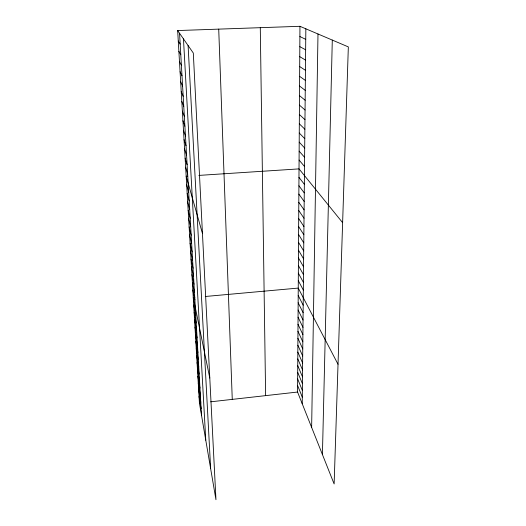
<?xml version="1.0" encoding="UTF-8"?>
<svg xmlns="http://www.w3.org/2000/svg" width="526" height="526" viewBox="0 0 526 526"><rect width="100%" height="100%" fill="white"/><g stroke="black" fill="none" stroke-linecap="round" stroke-linejoin="round"><path stroke-width="0.79" d="M299.951 26.3L348.337 46.906L334.135 483.979L297.571 392.041L299.951 26.3L177.663 30.554L199.426 403.08L215.956 499.7L193.305 53.041L177.663 30.554M302.233 403.751L305.843 28.812M311.642 427.421L317.987 33.98M322.425 454.536L332.294 40.075M199.426 403.08L200.925 402.909M210.67 401.811L297.571 392.041M194.87 297.433L193.266 297.578L209.789 378.049M205.304 296.486L298.249 288.084L338.021 364.262M187.762 176.131L186.178 176.23L202.457 233.491M198.848 175.408L299.024 168.885L342.623 222.669M299.886 36.524L305.744 39.358M299.82 46.643L305.639 49.792M299.754 56.65L305.54 60.109M299.688 66.552L305.442 70.313M299.623 76.349L305.35 80.399M299.564 86.04L305.251 90.387M299.498 95.633L305.152 100.256M299.439 105.121L305.06 110.026M299.379 114.517L304.968 119.685M299.314 123.814L304.876 129.245M299.255 133.012L304.784 138.706M299.195 142.119L304.692 148.062M299.136 151.133L304.607 157.32M299.084 160.055L304.515 166.486M298.965 177.374L304.344 184.264M298.913 185.777L304.265 192.891M298.86 194.101L304.179 201.432M298.807 202.346L304.1 209.887M298.755 210.512L304.015 218.257M298.702 218.606L303.936 226.548M298.65 226.614L303.857 234.76M178.275 41.021L180.181 44.085M298.597 234.55L303.778 242.887M298.544 242.414L303.706 250.941M298.492 250.205L303.627 258.917M298.446 257.918L303.548 266.813M178.879 51.377L180.793 54.763M298.393 265.564L303.476 274.638M298.347 273.139L303.397 282.39M298.295 280.647L303.324 290.063M179.478 61.614L181.404 65.329M298.203 295.454L303.18 305.205M298.15 302.759L303.108 312.668M298.104 309.998L303.035 320.058M298.058 317.171L302.969 327.389M180.07 71.74L182.003 75.77M298.012 324.279L302.897 334.648M297.966 331.327L302.825 341.841M297.92 338.31L302.759 348.968M180.655 81.754L182.594 86.093M297.874 345.234L302.693 356.036M297.834 352.091L302.621 363.032M297.788 358.896L302.555 369.975M297.742 365.642L302.489 376.846M181.233 91.662L183.18 96.304M297.703 372.323L302.424 383.664M297.657 378.95L302.358 390.417M297.617 385.525L302.292 397.117M181.805 101.465L183.765 106.397M182.371 111.157L184.337 116.377M182.936 120.75L184.902 126.253M183.489 130.244L185.468 136.024M184.034 139.633L186.02 145.682M184.58 148.93L186.572 155.236M185.119 158.122L187.111 164.691M185.652 167.222L187.65 174.04M186.677 184.882L188.696 192.181M187.184 193.45L189.202 200.978M187.677 201.938L189.702 209.683M188.17 210.334L190.195 218.303M188.65 218.652L190.688 226.831M189.136 226.89L191.175 235.28M189.61 235.05L191.655 243.643M190.083 243.13L192.128 251.921M190.55 251.132L192.601 260.12M191.01 259.055L193.068 268.234M191.471 266.906L193.529 276.275M191.924 274.684L193.989 284.231M192.378 282.383L194.442 292.114M192.818 290.017L194.89 299.925M193.7 305.067L195.771 315.311M194.133 312.483L196.211 322.898M194.561 319.841L196.639 330.413M194.988 327.126L197.072 337.856M195.409 334.345L197.493 345.227M195.83 341.499L197.914 352.538M196.244 348.587L198.328 359.771M196.652 355.609L198.743 366.944M197.059 362.572L199.15 374.045M197.46 369.476L199.558 381.087M197.861 376.314L199.959 388.063M198.256 383.092L200.353 394.973M198.65 389.812L200.748 401.825M199.038 396.472L201.136 408.617M179.557 33.276L201.524 415.343M183.469 38.898L205.771 440.163M188.098 45.552L210.65 468.666M218.717 29.127L232.262 399.385M260.285 27.681L265.63 395.631"/></g></svg>
